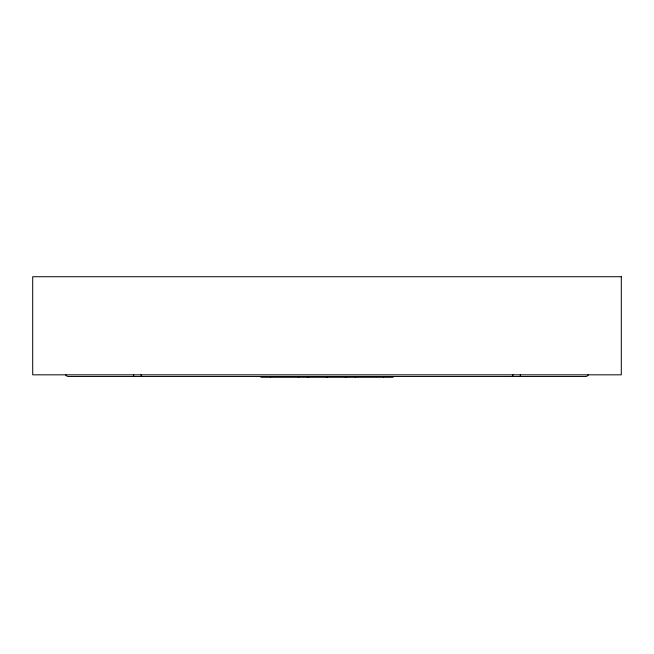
<?xml version="1.0" encoding="UTF-8"?>
<svg xmlns="http://www.w3.org/2000/svg" width="654" height="654" viewBox="0 0 654 654"><rect width="100%" height="100%" fill="white"/><g stroke="black" fill="none" stroke-linecap="round" stroke-linejoin="round"><path stroke-width="0.98" d="M512.164 376.459L513.104 374.824M140.896 374.824L141.836 376.459M520.339 374.554L520.339 376.459M393.021 376.459L393.021 377.276L260.962 377.276L260.962 376.459M383.587 376.459L383.587 377.276M355.294 376.459L355.294 377.276M345.86 376.459L345.86 377.276M326.992 376.459L326.992 377.276M308.132 376.459L308.132 377.276M298.698 376.459L298.698 377.276M270.396 376.459L270.396 377.276M133.661 374.554L133.661 376.459M65.531 374.44A2.861 2.861 0 0 0 68.261 376.459L585.739 376.459A2.861 2.861 0 0 0 588.469 374.44M621.3 276.724L32.7 276.724L32.7 374.824L621.3 374.824L621.3 276.724"/></g></svg>
